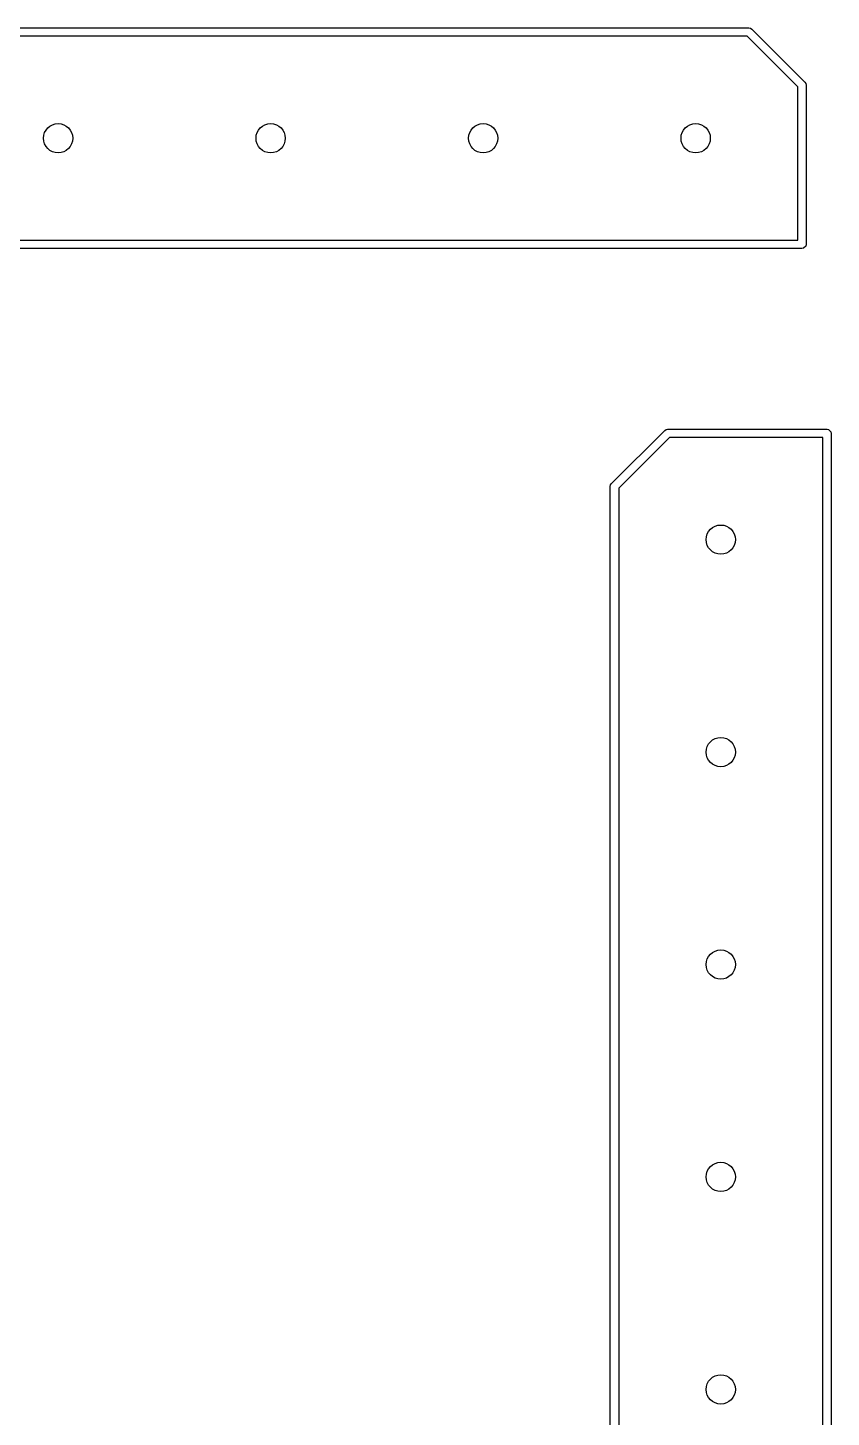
# Model space of a CAD drawing. Extents: x 2.08 to 4.63, y -4.92 to -2.81.
# Drawn here: x 4.044 to 4.422, y -3.673 to -3.019 of the extents above; entities that cross this region are included whole.
import ezdxf

# ---------------------------------------------------------------- set-up
doc = ezdxf.new("R2010")
doc.units = 0
doc.header["$MEASUREMENT"] = 0
doc.layers.add('BLACK', color=7, linetype='CONTINUOUS')

msp = doc.modelspace()

# ---------------------------------------------------------------- linework, layer by layer
at = {"layer": 'BLACK', "linetype": 'CONTINUOUS'}
for p, q in [((3.30827, -3.0189), (4.38327, -3.0189)), ((4.38327, -3.0189), (4.38402, -3.01905)), ((4.38402, -3.01905), (4.38466, -3.01947)), ((4.38466, -3.01947), (4.40966, -3.04447)), ((4.38245, -3.02283), (3.31024, -3.02283)), ((4.4063, -3.04668), (4.38245, -3.02283)), ((4.4063, -3.1189), (4.4063, -3.04668)), ((4.40966, -3.04447), (4.41009, -3.04511)), ((4.41009, -3.04511), (4.41024, -3.04587)), ((4.41024, -3.04587), (4.41024, -3.12087)), ((3.31024, -3.1189), (4.4063, -3.1189)), ((4.40827, -3.12283), (3.30827, -3.12283)), ((4.40902, -3.12268), (4.40827, -3.12283)), ((4.41009, -3.12162), (4.40902, -3.12268)), ((4.41024, -3.12087), (4.41009, -3.12162)), ((4.31869, -3.23345), (4.34369, -3.20845)), ((4.34369, -3.20845), (4.34433, -3.20802)), ((4.34433, -3.20802), (4.34508, -3.20787)), ((4.34508, -3.20787), (4.42008, -3.20787)), ((4.42008, -3.20787), (4.42083, -3.20802)), ((4.42083, -3.20802), (4.4219, -3.20909)), ((4.4219, -3.20909), (4.42205, -3.20984)), ((4.42205, -3.20984), (4.42205, -4.40984)), ((4.34589, -3.21181), (4.32205, -3.23566)), ((4.41811, -3.21181), (4.34589, -3.21181)), ((4.41811, -4.40787), (4.41811, -3.21181)), ((4.31811, -3.23484), (4.31826, -3.23409)), ((4.31811, -4.40984), (4.31811, -3.23484)), ((4.31826, -3.23409), (4.31869, -3.23345)), ((4.32205, -3.23566), (4.32205, -4.40787))]:
    msp.add_line(p, q, dxfattribs=at)
at = {"layer": 'BLACK'}
for centre in [(4.05827, -3.07087), (4.05827, -3.07087), (4.15827, -3.07087), (4.15827, -3.07087), (4.25827, -3.07087), (4.25827, -3.07087), (4.35827, -3.07087), (4.35827, -3.07087), (4.37008, -3.25984), (4.37008, -3.25984), (4.37008, -3.35984), (4.37008, -3.35984), (4.37008, -3.45984), (4.37008, -3.45984), (4.37008, -3.55984), (4.37008, -3.55984), (4.37008, -3.65984), (4.37008, -3.65984)]:
    msp.add_circle(centre, 0.00689, dxfattribs=at)

doc.saveas('drawing.dxf')
